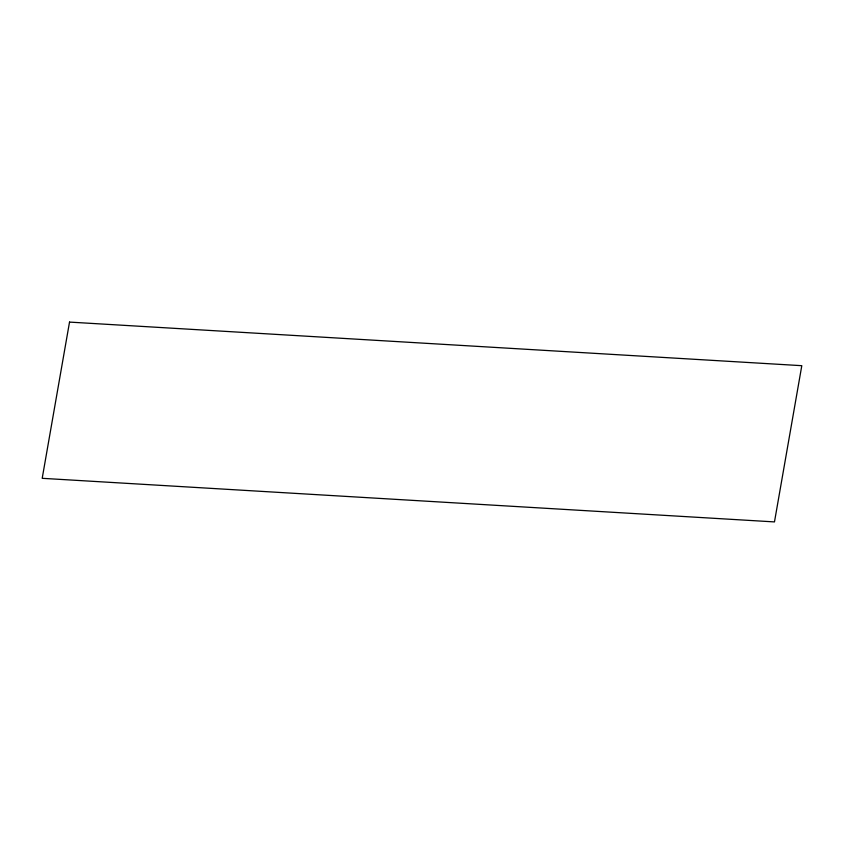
<?xml version="1.0" encoding="UTF-8"?>
<svg xmlns="http://www.w3.org/2000/svg" width="844" height="844" viewBox="0 0 844 844"><rect width="100%" height="100%" fill="white"/><g stroke="black" fill="none" stroke-linecap="round" stroke-linejoin="round"><path stroke-width="1.27" d="M69.525 322.091L42.2 478.316L774.476 521.909L801.8 365.684L69.525 322.091"/></g></svg>
